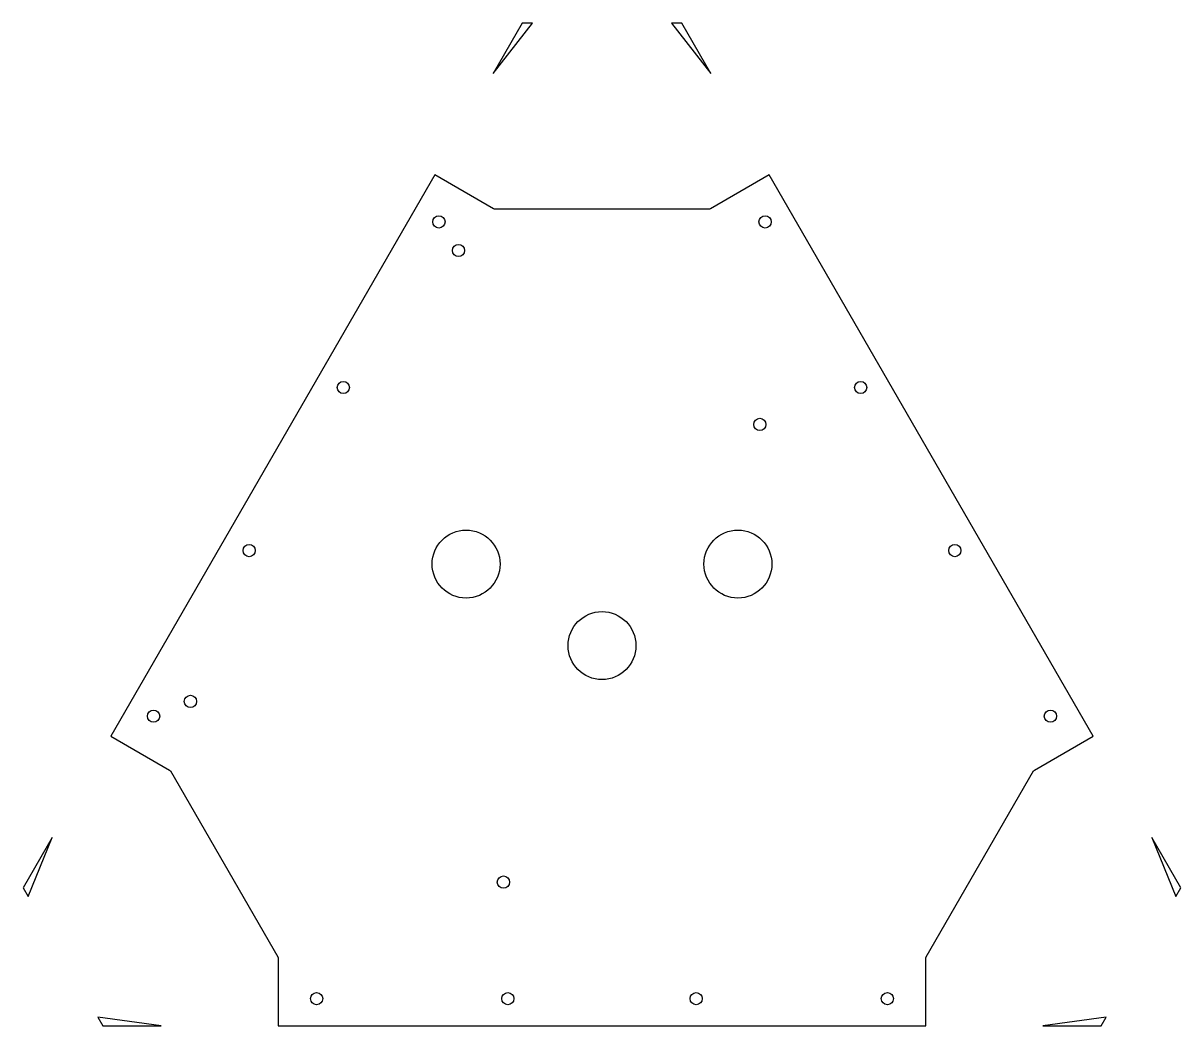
# Model space of a CAD drawing. Header units: metres. Extents: x -213 to 213, y -140 to 229.
import ezdxf

# ---------------------------------------------------------------- set-up
doc = ezdxf.new("R2010")
doc.units = ezdxf.units.M

msp = doc.modelspace()

# ---------------------------------------------------------------- linework, layer by layer
for points in [[(-40.0425, 210.4519), (-25.6341, 229.0076), (-29.3294, 229.0076)], [(40.0425, 210.4519), (29.3294, 229.0076), (25.6341, 229.0076)], [(-119.2, -114.9038), (-119.2, -139.9038), (119.2, -139.9038), (119.2, -114.9038), (119.3072, -114.5038), (158.8168, -46.0711), (159.1096, -45.7783), (180.7602, -33.2783), (61.5603, 173.1821), (39.9096, 160.6821), (39.5096, 160.5749), (-39.5096, 160.5749), (-39.9096, 160.6821), (-61.5603, 173.1821), (-180.7602, -33.2783), (-159.1096, -45.7783), (-158.8168, -46.0711), (-119.3072, -114.5038)], [(-212.9911, -89.1038), (-211.1434, -92.3041), (-202.278, -70.5481)], [(202.278, -70.5481), (211.1434, -92.3041), (212.9911, -89.1038)], [(-185.5094, -136.7036), (-183.6617, -139.9038), (-162.2354, -139.9038)], [(185.5094, -136.7036), (162.2354, -139.9038), (183.6617, -139.9038)]]:
    msp.add_lwpolyline(points, close=True)
for centre, radius in [((-60, 155.8846), 2.25), ((60, 155.8846), 2.25), ((-52.7907, 145.3714), 2.25), ((-95.175, 94.9597), 2.25), ((95.175, 94.9597), 2.25), ((58.0605, 81.3714), 2.25), ((-50, 30), 12.5), ((50, 30), 12.5), ((-129.825, 34.9441), 2.25), ((129.825, 34.9441), 2.25), ((0, 0), 12.5), ((-151.4558, -20.5215), 2.25), ((-165, -25.9808), 2.25), ((165, -25.9808), 2.25), ((-36.2744, -87.0215), 2.25), ((-105, -129.9038), 2.25), ((-34.65, -129.9038), 2.25), ((34.65, -129.9038), 2.25), ((105, -129.9038), 2.25)]:
    msp.add_circle(centre, radius)

doc.saveas('drawing.dxf')
